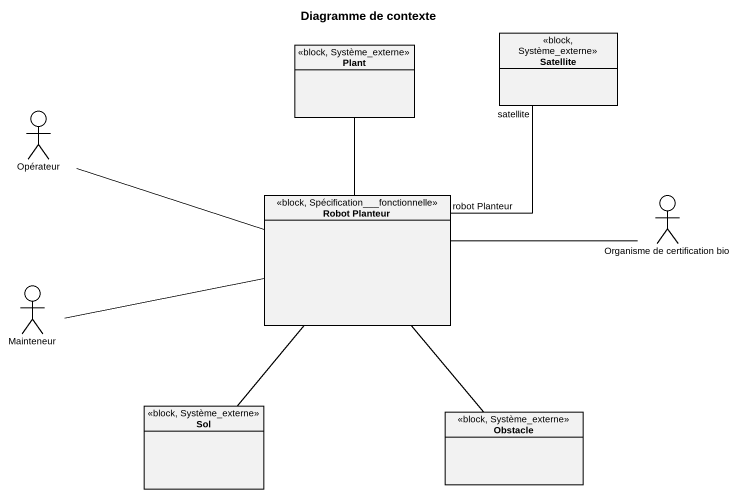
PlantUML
@startuml
title Diagramme de contexte
allowmixing
hide circle
hide empty members
class Plant <<block, Système_externe>>
class Satellite <<block, Système_externe>>
actor Opérateur
class "Robot Planteur" as Robot_Planteur <<block, Spécification___fonctionnelle>>
actor "Organisme de certification bio" as Organisme_de_certification
actor Mainteneur
class Sol <<block, Système_externe>>
class Obstacle <<block, Système_externe>>
Satellite "satellite" -- "robot Planteur" Robot_Planteur
Opérateur -right- Robot_Planteur
Robot_Planteur -up- Plant
Robot_Planteur -- Sol
Organisme_de_certification -left- Robot_Planteur
Mainteneur -right- Robot_Planteur
Obstacle -up- Robot_Planteur
@enduml
